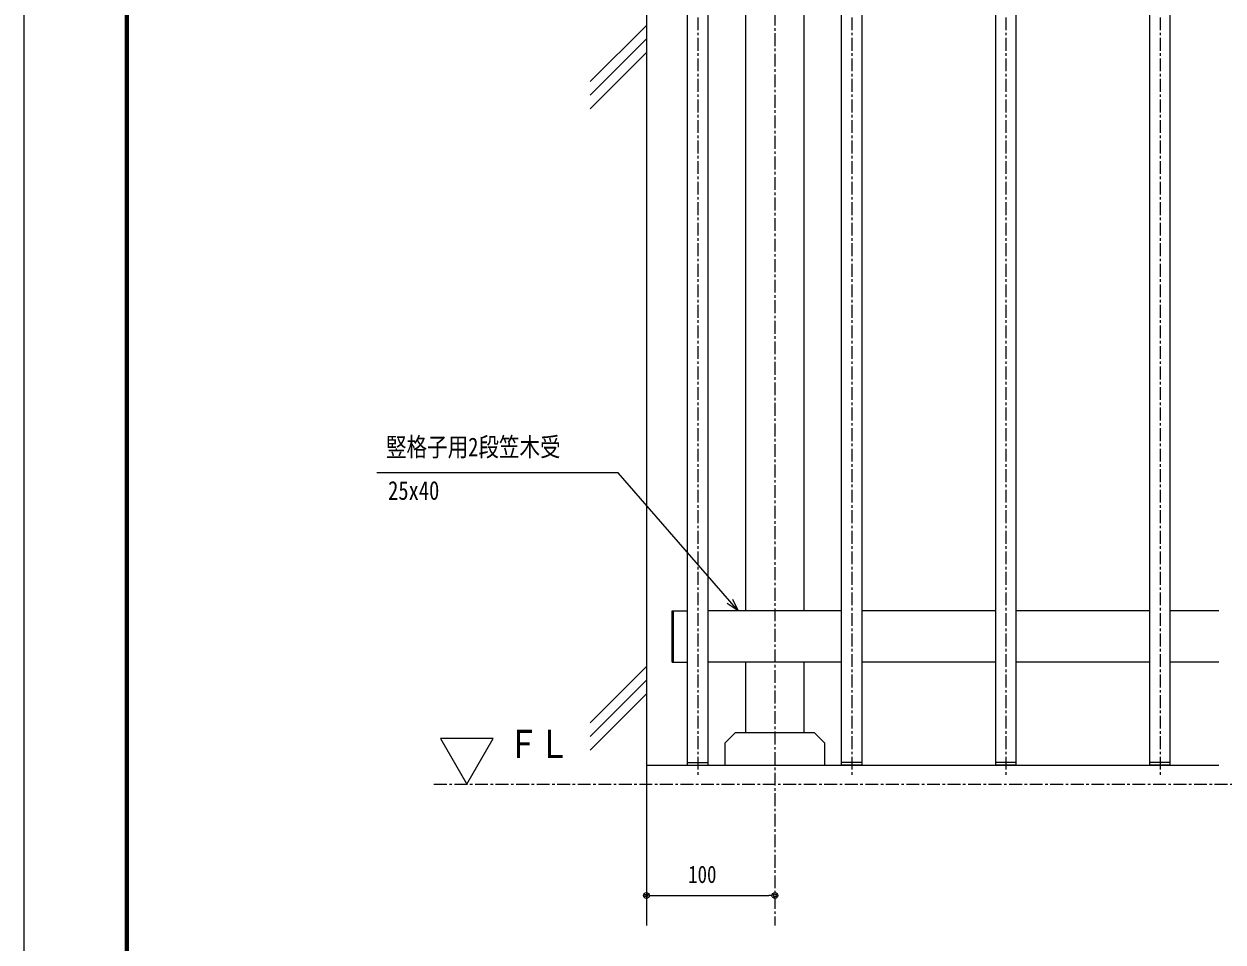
# Model space of a CAD drawing. Units: millimetres, scale not verified. Extents: x -1682 to 1682, y -1188 to 1188.
# Drawn here: x -1682 to -748, y -615 to 100 of the extents above; entities that cross this region are included whole.
import ezdxf
from ezdxf.enums import TextEntityAlignment as Align

# ---------------------------------------------------------------- set-up
doc = ezdxf.new("R2010")
doc.units = ezdxf.units.MM
doc.header["$LTSCALE"] = 8
doc.linetypes.add('USER1', pattern=[2, 1.25, -0.25, 0.25, -0.25])
for name, color, linetype, lineweight in [('0-0_0', 7, 'Continuous', 18), ('0-1_DEFPOINTS', 5, 'Continuous', 18), ('0-4_WAKU', 7, 'Continuous', 18), ('0-6_2躯体線', 4, 'Continuous', 18), ('0-7_3中心線', 2, 'USER1', 18), ('0-8_41_U+FF71_U+FF99_U+FF90', 6, 'Continuous', 18), ('0-D_KIJUN-A', 2, 'USER1', 18), ('0-E_1寸法', 3, 'Continuous', 18), ('1-1_3アルミ部材', 6, 'Continuous', 18)]:
    doc.layers.add(name, color=color, linetype=linetype, lineweight=lineweight)
doc.styles.add('ＭＳ ゴシック', font='')
doc.styles.get('ＭＳ ゴシック').set_extended_font_data('MS Gothic')

msp = doc.modelspace()

# ---------------------------------------------------------------- linework, layer by layer
at = {"layer": '0-0_0'}
for p, q in [((-1119.678, -356.773), (-1119.678, 448.227)), ((-1074.678, 448.227), (-1074.678, -356.773)), ((-1125.729, -356.773), (-1132.291, -349.227)), ((-1119.678, -451.773), (-1119.678, -396.773)), ((-1074.678, -396.773), (-1074.678, -451.773)), ((-1194.878, -578.455), (-1192.578, -578.455)), ((-1099.478, -578.455), (-1101.778, -578.455))]:
    msp.add_line(p, q, dxfattribs=at)
for points in [[(-1132.291, -349.227), (-1219.26, -249.21), (-1407.067, -249.21)], [(-1130.269, -347.468), (-1125.729, -356.773), (-1134.313, -350.985)]]:
    msp.add_lwpolyline(points, dxfattribs=at)
for points in [[(-1337.002, -491.773), (-1316.462, -456.196), (-1357.542, -456.196)], [(-1136.178, -476.773), (-1058.178, -476.773), (-1058.178, -459.773), (-1066.178, -451.773), (-1128.178, -451.773), (-1136.178, -459.773)]]:
    msp.add_lwpolyline(points, close=True, dxfattribs=at)
for centre, radius in [((-1197.178, -578.455), 2.3), ((-1197.178, -578.455), 1.15), ((-1097.178, -578.455), 2.3), ((-1097.178, -578.455), 1.15)]:
    msp.add_circle(centre, radius, dxfattribs=at)
at = {"layer": '0-1_DEFPOINTS'}
msp.add_line((-1682, 1188), (-1682, -1188), dxfattribs=at)
at = {"layer": '0-4_WAKU'}
for p, q in [((-1603.2, 1133.2), (-1603.2, -1129.2)), ((-1602.6, 1132.6), (-1602.6, -1128.6)), ((-1602, 1132), (-1602, -1128)), ((-1601.4, 1131.4), (-1601.4, -1127.4)), ((-1600.8, 1130.8), (-1600.8, -1126.8))]:
    msp.add_line(p, q, dxfattribs=at)
at = {"layer": '0-6_2躯体線'}
for p, q in [((-1197.178, 701.727), (-1197.178, -601.773)), ((-1197.178, 99.348), (-1241.008, 55.518)), ((-1197.178, 88.74), (-1241.008, 44.909)), ((-1197.178, 78.131), (-1241.008, 34.301)), ((-1197.178, -400.103), (-1241.008, -443.933)), ((-1197.178, -410.712), (-1241.008, -454.542)), ((-1197.178, -421.321), (-1241.008, -465.151)), ((-1197.178, -476.773), (-751.384, -476.773))]:
    msp.add_line(p, q, dxfattribs=at)
at = {"layer": '0-7_3中心線'}
for p, q in [((-1097.178, 669.206), (-1097.178, -601.773)), ((-1157.178, 633.6), (-1157.178, -484.355)), ((-1037.178, 633.6), (-1037.178, -484.355)), ((-917.178, 633.6), (-917.178, -484.355)), ((-797.178, 633.6), (-797.178, -484.355))]:
    msp.add_line(p, q, dxfattribs=at)
at = {"layer": '0-8_41_U+FF71_U+FF99_U+FF90'}
for p, q in [((-1165.178, -476.773), (-1165.178, 623.227)), ((-1149.178, -476.773), (-1149.178, 623.227)), ((-1045.178, -476.773), (-1045.178, 623.227)), ((-1029.178, -476.773), (-1029.178, 623.227)), ((-925.178, -476.773), (-925.178, 623.227)), ((-909.178, -476.773), (-909.178, 623.227)), ((-805.178, -476.773), (-805.178, 623.227)), ((-789.178, -476.773), (-789.178, 623.227)), ((-1165.178, -474.773), (-1149.178, -474.773)), ((-1029.178, -474.773), (-1045.178, -474.773)), ((-909.178, -474.773), (-925.178, -474.773)), ((-789.178, -474.773), (-805.178, -474.773)), ((-1165.178, -476.773), (-1149.178, -476.773)), ((-1029.178, -476.773), (-1045.178, -476.773)), ((-909.178, -476.773), (-925.178, -476.773)), ((-789.178, -476.773), (-805.178, -476.773))]:
    msp.add_line(p, q, dxfattribs=at)
at = {"layer": '0-D_KIJUN-A'}
msp.add_line((-1362.66, -491.773), (264.192, -491.773), dxfattribs=at)
at = {"layer": '0-E_1寸法'}
msp.add_line((-1192.578, -578.455), (-1101.778, -578.455), dxfattribs=at)
at = {"layer": '1-1_3アルミ部材'}
for p, q in [((-1177.178, -396.773), (-1177.178, -356.773)), ((-1177.178, -356.773), (-1165.178, -356.773)), ((-1176.178, -396.773), (-1176.178, -356.773)), ((-1045.178, -356.773), (-1149.178, -356.773)), ((-925.178, -356.773), (-1029.178, -356.773)), ((-805.178, -356.773), (-909.178, -356.773)), ((-751.384, -356.773), (-789.178, -356.773)), ((-1177.178, -396.773), (-1165.178, -396.773)), ((-1045.178, -396.773), (-1149.178, -396.773)), ((-925.178, -396.773), (-1029.178, -396.773)), ((-805.178, -396.773), (-909.178, -396.773)), ((-751.384, -396.773), (-789.178, -396.773))]:
    msp.add_line(p, q, dxfattribs=at)

# ---------------------------------------------------------------- texts
at = {"layer": '0-0_0', "style": 'ＭＳ ゴシック', "width": 0.8}
for s, height, p in [('竪格子用2段笠木受', 14.66, (-1400.026, -240.771)), ('25x40', 14.66, (-1398.401, -274.628)), ('ＦＬ', 21.99, (-1305.045, -478.011))]:
    msp.add_text(s, height=height, dxfattribs=at).set_placement(p, align=Align.BOTTOM_LEFT)
at = {"layer": '0-E_1寸法', "color": 7, "style": 'ＭＳ ゴシック', "width": 0.8}
msp.add_text('100', height=13.49, dxfattribs=at).set_placement((-1164.701, -572.705), align=Align.BOTTOM_LEFT)

doc.saveas('drawing.dxf')
